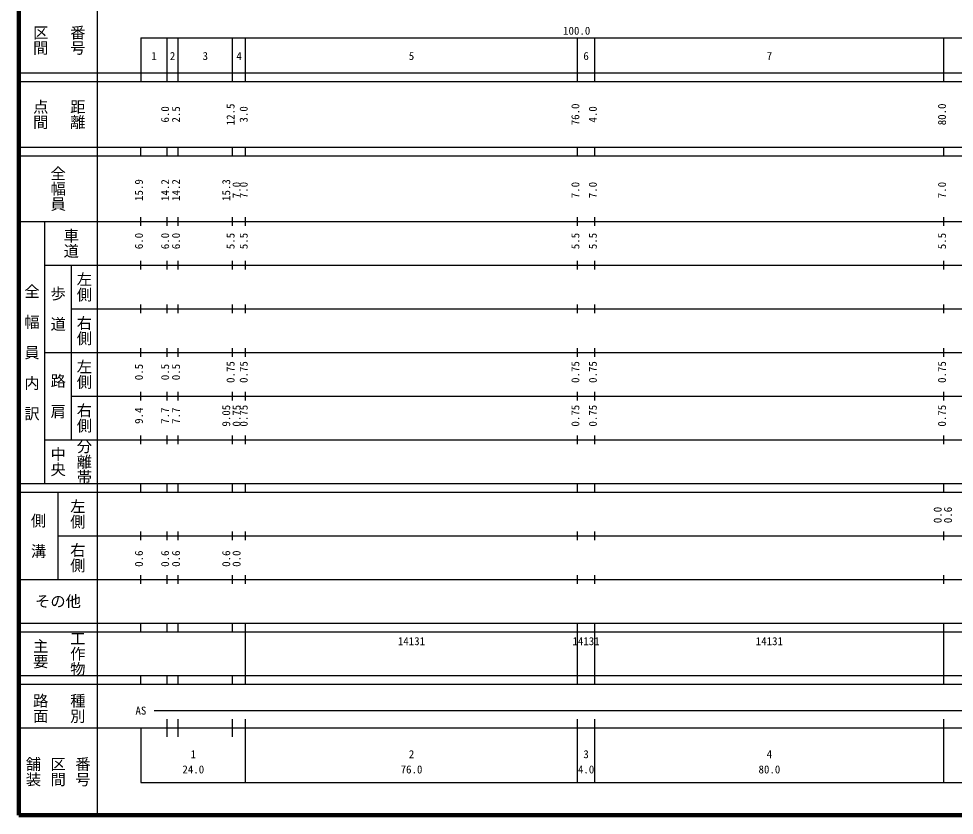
# Model space of a CAD drawing. Units: millimetres on the paper, enlarged 1000 times. Extents: x 40000 to 680000, y 20000 to 380000.
# Drawn here: x 40000 to 254362, y 20000 to 202409 of the extents above; entities that cross this region are included whole.
import ezdxf
from ezdxf.enums import TextEntityAlignment as Align

# ---------------------------------------------------------------- set-up
doc = ezdxf.new("R2010")
doc.units = ezdxf.units.MM
doc.header["$LTSCALE"] = 1000
doc.layers.add('M-TTL', color=2, linetype='Continuous', lineweight=140)
doc.layers.add('M-TTL-BAND', color=7, linetype='Continuous', lineweight=25)
doc.styles.add('@ＭＳ ゴシック', font='')
doc.styles.add('ＭＳ ゴシック', font='')
doc.styles.get('@ＭＳ ゴシック').set_extended_font_data('@MS Gothic')
doc.styles.get('ＭＳ ゴシック').set_extended_font_data('MS Gothic')

msp = doc.modelspace()

# ---------------------------------------------------------------- linework, layer by layer
at = {"layer": 'M-TTL'}
for p, q in [((40000, 380000), (40000, 20000)), ((40000, 20000), (680000, 20000))]:
    msp.add_line(p, q, dxfattribs=at)
at = {"layer": 'M-TTL-BAND'}
for p, q in [((58000, 370000), (58000, 20000)), ((68000, 198000), (579000, 198000)), ((68000, 198000), (68000, 188000)), ((74000, 188000), (74000, 198000)), ((76500, 188000), (76500, 198000)), ((89000, 188000), (89000, 198000)), ((92000, 188000), (92000, 198000)), ((168000, 188000), (168000, 198000)), ((172000, 188000), (172000, 198000)), ((252000, 188000), (252000, 198000)), ((40000, 190000), (579000, 190000)), ((40000, 188000), (579000, 188000)), ((40000, 173000), (579000, 173000)), ((68000, 171000), (68000, 173000)), ((74000, 171000), (74000, 173000)), ((76500, 171000), (76500, 173000)), ((89000, 171000), (89000, 173000)), ((92000, 171000), (92000, 173000)), ((168000, 171000), (168000, 173000)), ((172000, 171000), (172000, 173000)), ((252000, 171000), (252000, 173000)), ((40000, 171000), (579000, 171000)), ((68000, 155000), (68000, 157000)), ((74000, 155000), (74000, 157000)), ((76500, 155000), (76500, 157000)), ((89000, 155000), (89000, 157000)), ((92000, 155000), (92000, 157000)), ((168000, 155000), (168000, 157000)), ((172000, 155000), (172000, 157000)), ((252000, 155000), (252000, 157000)), ((40000, 156000), (579000, 156000)), ((46000, 96000), (46000, 156000)), ((46000, 146000), (579000, 146000)), ((52000, 146000), (52000, 106000)), ((68000, 145000), (68000, 147000)), ((74000, 145000), (74000, 147000)), ((76500, 145000), (76500, 147000)), ((89000, 145000), (89000, 147000)), ((92000, 145000), (92000, 147000)), ((168000, 145000), (168000, 147000)), ((172000, 145000), (172000, 147000)), ((252000, 145000), (252000, 147000)), ((52000, 136000), (579000, 136000)), ((68000, 135000), (68000, 137000)), ((74000, 135000), (74000, 137000)), ((76500, 135000), (76500, 137000)), ((89000, 135000), (89000, 137000)), ((92000, 135000), (92000, 137000)), ((168000, 135000), (168000, 137000)), ((172000, 135000), (172000, 137000)), ((252000, 135000), (252000, 137000)), ((68000, 125000), (68000, 127000)), ((74000, 125000), (74000, 127000)), ((76500, 125000), (76500, 127000)), ((89000, 125000), (89000, 127000)), ((92000, 125000), (92000, 127000)), ((168000, 125000), (168000, 127000)), ((172000, 125000), (172000, 127000)), ((252000, 125000), (252000, 127000)), ((46000, 126000), (579000, 126000)), ((52000, 116000), (579000, 116000)), ((68000, 115000), (68000, 117000)), ((74000, 115000), (74000, 117000)), ((76500, 115000), (76500, 117000)), ((89000, 115000), (89000, 117000)), ((92000, 115000), (92000, 117000)), ((168000, 115000), (168000, 117000)), ((172000, 115000), (172000, 117000)), ((252000, 115000), (252000, 117000)), ((46000, 106000), (579000, 106000)), ((68000, 105000), (68000, 107000)), ((74000, 105000), (74000, 107000)), ((76500, 105000), (76500, 107000)), ((89000, 105000), (89000, 107000)), ((92000, 105000), (92000, 107000)), ((168000, 105000), (168000, 107000)), ((172000, 105000), (172000, 107000)), ((252000, 105000), (252000, 107000)), ((40000, 96000), (579000, 96000)), ((68000, 94000), (68000, 96000)), ((74000, 94000), (74000, 96000)), ((76500, 94000), (76500, 96000)), ((89000, 94000), (89000, 96000)), ((92000, 94000), (92000, 96000)), ((168000, 94000), (168000, 96000)), ((172000, 94000), (172000, 96000)), ((252000, 94000), (252000, 96000)), ((40000, 94000), (579000, 94000)), ((49000, 94000), (49000, 74000)), ((49000, 84000), (579000, 84000)), ((68000, 83000), (68000, 85000)), ((74000, 83000), (74000, 85000)), ((76500, 83000), (76500, 85000)), ((89000, 83000), (89000, 85000)), ((92000, 83000), (92000, 85000)), ((168000, 83000), (168000, 85000)), ((172000, 83000), (172000, 85000)), ((252000, 83000), (252000, 85000)), ((40000, 74000), (579000, 74000)), ((68000, 73000), (68000, 75000)), ((74000, 73000), (74000, 75000)), ((76500, 73000), (76500, 75000)), ((89000, 73000), (89000, 75000)), ((92000, 73000), (92000, 75000)), ((168000, 73000), (168000, 75000)), ((172000, 73000), (172000, 75000)), ((252000, 73000), (252000, 75000)), ((40000, 64000), (579000, 64000)), ((68000, 62000), (68000, 64000)), ((74000, 62000), (74000, 64000)), ((76500, 62000), (76500, 64000)), ((89000, 62000), (89000, 64000)), ((92000, 62000), (92000, 64000)), ((168000, 62000), (168000, 64000)), ((172000, 62000), (172000, 64000)), ((252000, 62000), (252000, 64000)), ((40000, 62000), (579000, 62000)), ((92000, 52000), (92000, 62000)), ((168000, 52000), (168000, 62000)), ((168000, 52000), (168000, 62000)), ((172000, 52000), (172000, 62000)), ((172000, 52000), (172000, 62000)), ((252000, 52000), (252000, 62000)), ((40000, 52000), (579000, 52000)), ((68000, 50000), (68000, 52000)), ((74000, 50000), (74000, 52000)), ((76500, 50000), (76500, 52000)), ((89000, 50000), (89000, 52000)), ((92000, 50000), (92000, 52000)), ((168000, 50000), (168000, 52000)), ((172000, 50000), (172000, 52000)), ((252000, 50000), (252000, 52000)), ((40000, 50000), (579000, 50000)), ((71000, 44000), (565000, 44000)), ((74000, 38000), (74000, 42000)), ((76500, 38000), (76500, 42000)), ((89000, 38000), (89000, 42000)), ((92000, 27500), (92000, 42000)), ((168000, 27500), (168000, 42000)), ((172000, 27500), (172000, 42000)), ((252000, 27500), (252000, 42000)), ((40000, 40000), (579000, 40000)), ((68000, 40000), (68000, 27500)), ((68000, 27500), (579000, 27500))]:
    msp.add_line(p, q, dxfattribs=at)

# ---------------------------------------------------------------- texts
at = {"layer": 'M-TTL-BAND', "style": '@ＭＳ ゴシック'}
for s, p in [('区間', (45000, 197500)), ('番号', (53500, 197500)), ('点間', (45000, 180500)), ('距離', (53500, 180500)), ('全幅員', (49000, 163500)), ('車道', (52000, 151000)), ('左側', (55000, 141000)), ('全\u3000幅\u3000員\u3000内\u3000訳', (43000, 126000)), ('歩\u3000道', (49000, 136000)), ('右側', (55000, 131000)), ('左側', (55000, 121000)), ('路\u3000肩', (49000, 116000)), ('右側', (55000, 111000)), ('分離帯', (55000, 101000)), ('中央', (49000, 101000)), ('左側', (53500, 89000)), ('側\u3000溝', (44500, 84000)), ('右側', (53500, 79000)), ('主要', (45000, 57000)), ('工作物', (53500, 57000)), ('路面', (45000, 44500)), ('種別', (53500, 44500)), ('舗装', (43333, 30000)), ('区間', (49000, 30000)), ('番号', (54667, 30000))]:
    msp.add_text(s, height=2566, rotation=270, dxfattribs=at).set_placement(p, align=Align.MIDDLE_CENTER)
at = {"layer": 'M-TTL-BAND', "style": 'ＭＳ ゴシック'}
for s, p in [('100.0', (167844, 198195)), ('1', (71000, 192405)), ('2', (75250, 192405)), ('3', (82750, 192405)), ('4', (90500, 192405)), ('5', (130000, 192405)), ('6', (170000, 192405)), ('7', (212000, 192405)), ('AS', (68000, 42500)), ('1', (80000, 32523)), ('2', (130000, 32523)), ('3', (170000, 32523)), ('4', (212000, 32523)), ('24.0', (80000, 29033)), ('76.0', (130000, 29033)), ('4.0', (170000, 29033)), ('80.0', (212000, 29033))]:
    msp.add_text(s, height=1833, dxfattribs=at).set_placement(p, align=Align.BOTTOM_CENTER)
for s, p in [('6.0', (75000, 180500)), ('2.5', (77500, 180500)), ('12.5', (90000, 180500)), ('3.0', (93000, 180500)), ('76.0', (169000, 180500)), ('4.0', (173000, 180500)), ('80.0', (253000, 180500)), ('15.9', (69000, 163174)), ('14.2', (75000, 163174)), ('14.2', (77500, 163174)), ('15.3', (89000, 163174)), ('7.0', (91370, 163174)), ('7.0', (93000, 163174)), ('7.0', (169000, 163174)), ('7.0', (173000, 163174)), ('7.0', (253000, 163174)), ('6.0', (69000, 151500)), ('6.0', (75000, 151500)), ('6.0', (77500, 151500)), ('5.5', (90000, 151500)), ('5.5', (93000, 151500)), ('5.5', (169000, 151500)), ('5.5', (173000, 151500)), ('5.5', (253000, 151500)), ('0.5', (69000, 121500)), ('0.5', (75000, 121500)), ('0.5', (77500, 121500)), ('0.75', (90000, 121500)), ('0.75', (93000, 121500)), ('0.75', (169000, 121500)), ('0.75', (173000, 121500)), ('0.75', (253000, 121500)), ('9.05', (89000, 111500)), ('0.75', (91370, 111500)), ('0.75', (93000, 111500)), ('0.75', (169000, 111500)), ('0.75', (173000, 111500)), ('0.75', (253000, 111500)), ('9.4', (69000, 111500)), ('7.7', (75000, 111500)), ('7.7', (77500, 111500)), ('0.0', (252000, 88764)), ('0.6', (254370, 88764)), ('0.6', (69000, 78764)), ('0.6', (75000, 78764)), ('0.6', (77500, 78764)), ('0.6', (89000, 78764)), ('0.0', (91370, 78764))]:
    msp.add_text(s, height=1833, rotation=90, dxfattribs=at).set_placement(p, align=Align.BOTTOM_CENTER)
msp.add_text('その他', height=2566, dxfattribs=at).set_placement((49000, 69000), align=Align.MIDDLE_CENTER)
for p in [(126875, 58405), (166875, 58405), (208875, 58405)]:
    msp.add_text('14131', height=1833, dxfattribs=at).set_placement(p, align=Align.BOTTOM_LEFT)

doc.saveas('drawing.dxf')
